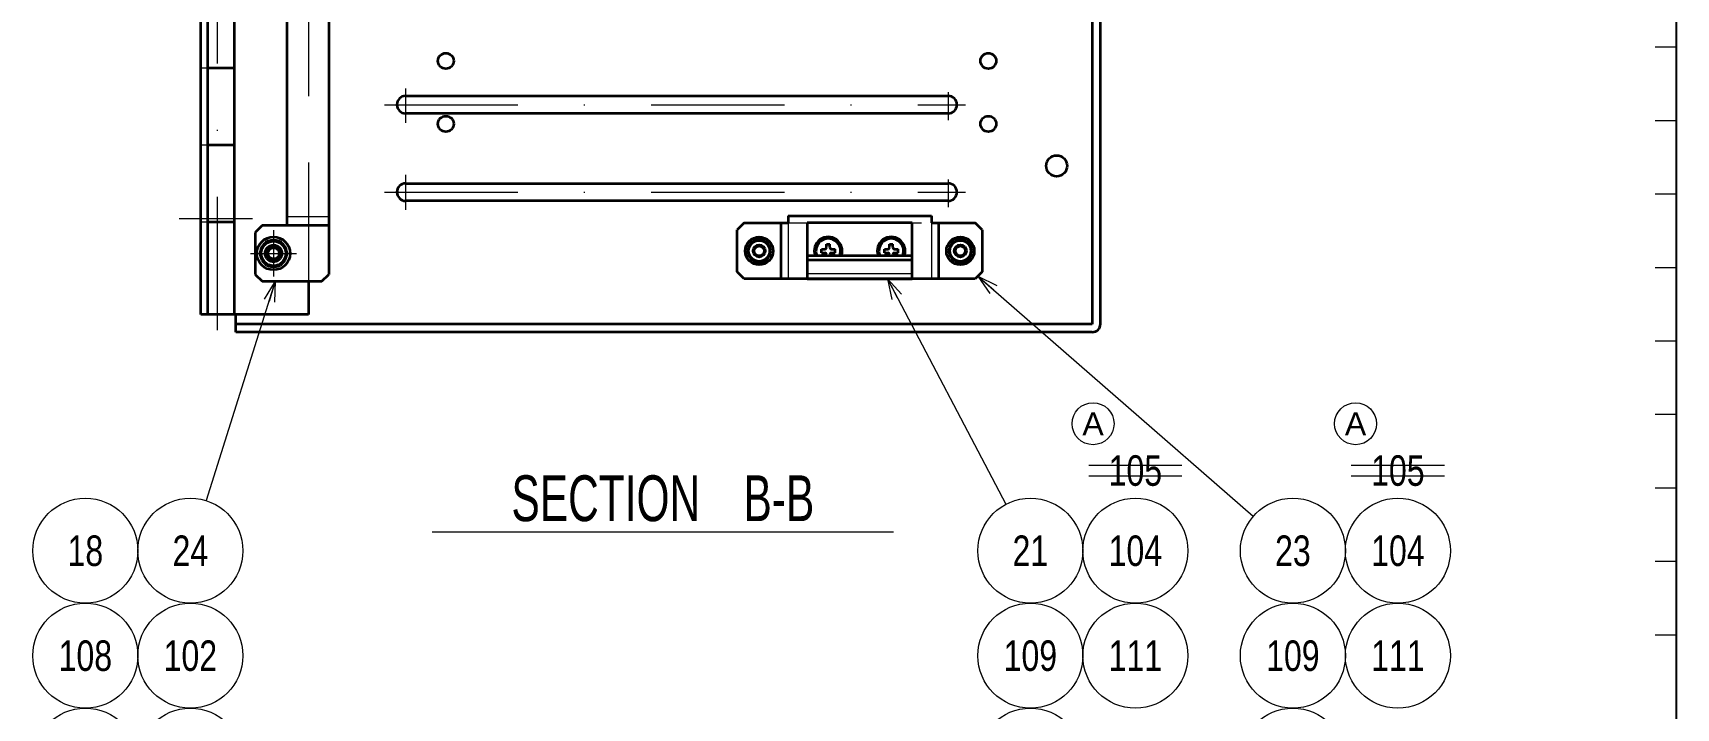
# Model space of a CAD drawing. Header units: millimetres. Extents: x 10 to 832, y 7 to 590.
# Drawn here: x 675 to 831.5, y 210 to 274.3 of the extents above; entities that cross this region are included whole.
import ezdxf
from ezdxf.enums import TextEntityAlignment as Align

# ---------------------------------------------------------------- set-up
doc = ezdxf.new("R2010")
doc.units = ezdxf.units.MM
doc.linetypes.add('DASHDOT', pattern=[25.3, 12.7, -6.3, 0, -6.3])
doc.linetypes.add('DASHED', pattern=[19, 12.7, -6.3])
for name, color, linetype in [('GR1_01', 7, 'Continuous'), ('GR1_03', 7, 'Continuous'), ('GR1_07', 7, 'Continuous'), ('GR1_09', 7, 'Continuous'), ('GR1_15', 7, 'Continuous'), ('GR1_16', 7, 'Continuous'), ('GR1_teisei', 7, 'Continuous'), ('図面枠B6M', 7, 'Continuous')]:
    doc.layers.add(name, color=color, linetype=linetype)
doc.styles.add('HG丸ｺﾞｼｯｸM-PRO', font='')
doc.styles.get('HG丸ｺﾞｼｯｸM-PRO').set_extended_font_data('HG丸ｺﾞｼｯｸM-PRO')

# ---------------------------------------------------------------- blocks, each defined once
blk = doc.blocks.new('BLKF023')
at = {"layer": '図面枠B6M', "color": 2, "linetype": 'Continuous', "lineweight": 25}
blk.add_line((831.5, 584), (831.5, 15), dxfattribs=at)
at = {"layer": '図面枠B6M', "color": 4, "linetype": 'Continuous', "lineweight": 13}
for p, q in [((829.5, 273), (831.5, 273)), ((829.5, 266), (831.5, 266)), ((829.5, 259), (831.5, 259)), ((829.5, 252), (831.5, 252)), ((829.5, 245), (831.5, 245)), ((829.5, 238), (831.5, 238)), ((829.5, 231), (831.5, 231)), ((829.5, 224), (831.5, 224)), ((829.5, 217), (831.5, 217))]:
    blk.add_line(p, q, dxfattribs=at)
blk = doc.blocks.new('BLKF112')
at = {"layer": 'GR1_01', "color": 3, "linetype": 'Continuous', "lineweight": 35}
for p, q in [((775.9, 384.17), (694.33, 384.17)), ((694.33, 382.5), (694.33, 384.17)), ((694.33, 383.4), (775.9, 383.4)), ((775.9, 383.4), (775.9, 246.6)), ((776.67, 246.6), (776.67, 383.4)), ((694.33, 245.83), (694.33, 247.5)), ((775.9, 246.6), (694.33, 246.6)), ((775.9, 245.83), (694.33, 245.83))]:
    blk.add_line(p, q, dxfattribs=at)
for centre, start, end in [((775.9, 383.4), 0, 90), ((775.9, 246.6), 270, 0)]:
    blk.add_arc(centre, 0.767, start, end, dxfattribs=at)
blk = doc.blocks.new('BLKF114')
at = {"layer": 'GR1_07', "color": 3, "linetype": 'Continuous', "lineweight": 35}
for p, q in [((697.24, 254.5), (696.57, 253.33)), ((698.59, 254.5), (697.24, 254.5)), ((699.26, 253.33), (698.59, 254.5)), ((696.57, 253.33), (697.24, 252.17)), ((697.24, 252.17), (698.59, 252.17)), ((698.59, 252.17), (699.26, 253.33))]:
    blk.add_line(p, q, dxfattribs=at)
for radius in [1.58, 1.17, 0.667, 0.533]:
    blk.add_circle((697.92, 253.33), radius, dxfattribs=at)
for start, end in [(127.0805, 172.9195), (67.0805, 112.9195), (7.0805, 52.9195), (187.0805, 232.9195), (247.0805, 292.9195), (307.0805, 352.9195)]:
    blk.add_arc((697.92, 253.33), 1.27, start, end, dxfattribs=at)
blk = doc.blocks.new('BLKF126')
at = {"layer": 'GR1_01', "color": 3, "linetype": 'Continuous', "lineweight": 35}
for centre in [(714.33, 298.83), (766.33, 298.83), (714.33, 293.5), (714.33, 271.67), (766, 271.67), (714.33, 265.67), (766, 265.67)]:
    blk.add_circle(centre, 0.75, dxfattribs=at)
blk = doc.blocks.new('BLKF127')
at = {"layer": 'GR1_07', "color": 4, "linetype": 'DASHDOT', "lineweight": 13}
for p, q in [((692.58, 246.01), (692.58, 384.34)), ((688.93, 376.67), (695.93, 376.67)), ((697.92, 375.53), (697.92, 371.13)), ((695.72, 373.33), (700.12, 373.33)), ((688.93, 336.67), (695.93, 336.67)), ((697.92, 335.53), (697.92, 331.13)), ((695.72, 333.33), (700.12, 333.33)), ((688.93, 296.67), (695.93, 296.67)), ((697.92, 295.53), (697.92, 291.13)), ((695.72, 293.33), (700.12, 293.33)), ((688.93, 256.67), (695.93, 256.67)), ((697.92, 255.53), (697.92, 251.13)), ((695.72, 253.33), (700.12, 253.33))]:
    blk.add_line(p, q, dxfattribs=at)
at = {"layer": 'GR1_07', "color": 3, "linetype": 'Continuous', "lineweight": 35}
for p, q in [((691, 382.5), (701.25, 382.5)), ((691, 247.5), (691, 382.5)), ((691.67, 247.5), (691.67, 382.5)), ((694.17, 382.5), (694.17, 247.5)), ((701.25, 382.5), (701.25, 376)), ((691.67, 373.67), (694.17, 373.67)), ((691.67, 366.33), (694.17, 366.33)), ((691.67, 359), (694.17, 359)), ((691.67, 351.67), (694.17, 351.67)), ((691.67, 344.33), (694.17, 344.33)), ((691.67, 337), (694.17, 337)), ((691.67, 329.67), (694.17, 329.67)), ((691.67, 322.33), (694.17, 322.33)), ((691.67, 315), (694.17, 315)), ((691.67, 307.67), (694.17, 307.67)), ((691.67, 300.33), (694.17, 300.33)), ((691.67, 293), (694.17, 293)), ((691.67, 285.67), (694.17, 285.67)), ((691.67, 278.33), (694.17, 278.33)), ((691.67, 271), (694.17, 271)), ((691.67, 263.67), (694.17, 263.67)), ((691.67, 256.33), (694.17, 256.33)), ((701.25, 250.67), (701.25, 247.5)), ((701.25, 247.5), (691, 247.5))]:
    blk.add_line(p, q, dxfattribs=at)
at = {"layer": 'GR1_07', "color": 4, "linetype": 'DASHED', "lineweight": 13}
for p, q in [((701.25, 376), (701.25, 250.67)), ((691, 373.67), (691.67, 373.67)), ((691, 366.33), (691.67, 366.33)), ((691, 359), (691.67, 359)), ((691, 351.67), (691.67, 351.67)), ((691, 344.33), (691.67, 344.33)), ((691, 337), (691.67, 337)), ((691, 329.67), (691.67, 329.67)), ((691, 322.33), (691.67, 322.33)), ((691, 315), (691.67, 315)), ((691, 307.67), (691.67, 307.67)), ((691, 300.33), (691.67, 300.33)), ((691, 293), (691.67, 293)), ((691, 285.67), (691.67, 285.67)), ((691, 278.33), (691.67, 278.33)), ((691, 271), (691.67, 271)), ((691, 263.67), (691.67, 263.67)), ((691, 256.33), (691.67, 256.33))]:
    blk.add_line(p, q, dxfattribs=at)
for centre in [(697.92, 373.33), (697.92, 333.33), (697.92, 293.33), (697.92, 253.33)]:
    blk.add_circle(centre, 0.867, dxfattribs=at)
blk = doc.blocks.new('BLKF212')
at = {"layer": 'GR1_09', "color": 3, "linetype": 'Continuous', "lineweight": 35}
for p, q in [((746.92, 256.9), (760.58, 256.9)), ((746.92, 256.9), (746.92, 256.23)), ((760.58, 256.9), (760.58, 256.23)), ((742.75, 256.23), (742.08, 255.57)), ((742.08, 251.57), (742.08, 255.57)), ((742.75, 256.23), (746.25, 256.23)), ((746.25, 256.23), (746.25, 250.9)), ((746.25, 256.23), (746.92, 256.23)), ((760.58, 256.23), (761.25, 256.23)), ((761.25, 256.23), (761.25, 250.9)), ((761.25, 256.23), (764.75, 256.23)), ((765.42, 255.57), (764.75, 256.23)), ((765.42, 255.57), (765.42, 251.57)), ((742.75, 250.9), (742.08, 251.57)), ((764.75, 250.9), (742.75, 250.9)), ((765.42, 251.57), (764.75, 250.9))]:
    blk.add_line(p, q, dxfattribs=at)
at = {"layer": 'GR1_09', "color": 4, "linetype": 'DASHED', "lineweight": 13}
for p, q in [((746.92, 256.23), (760.58, 256.23)), ((746.92, 256.23), (746.92, 250.9)), ((760.58, 256.23), (760.58, 250.9))]:
    blk.add_line(p, q, dxfattribs=at)
blk = doc.blocks.new('BLKF213')
at = {"layer": 'GR1_09', "color": 3, "linetype": 'Continuous', "lineweight": 35}
for p, q in [((756.1, 253.4), (756.1, 253.73)), ((756.1, 253.73), (756.42, 253.73)), ((756.59, 254.22), (756.91, 254.22)), ((756.59, 253.89), (756.59, 254.22)), ((756.91, 253.89), (756.91, 254.22)), ((757.07, 253.73), (757.4, 253.73)), ((757.4, 253.4), (757.4, 253.73)), ((756.1, 253.4), (756.42, 253.4)), ((756.59, 253.14), (756.59, 253.24)), ((756.91, 253.14), (756.91, 253.24)), ((757.07, 253.4), (757.4, 253.4))]:
    blk.add_line(p, q, dxfattribs=at)
for centre, radius, start, end in [((756.75, 253.57), 1.33, 341.3371, 198.6629), ((756.75, 253.57), 1.17, 338.5485, 201.4515), ((756.42, 253.89), 0.163, 270, 0), ((757.07, 253.89), 0.163, 180, 270), ((756.42, 253.24), 0.163, 0, 90), ((757.07, 253.24), 0.163, 90, 180)]:
    blk.add_arc(centre, radius, start, end, dxfattribs=at)
blk = doc.blocks.new('BLKF214')
at = {"layer": 'GR1_09', "color": 3, "linetype": 'Continuous', "lineweight": 35}
for p, q in [((750.1, 253.4), (750.1, 253.73)), ((750.1, 253.73), (750.42, 253.73)), ((750.59, 254.22), (750.91, 254.22)), ((750.59, 253.89), (750.59, 254.22)), ((750.91, 253.89), (750.91, 254.22)), ((751.07, 253.73), (751.4, 253.73)), ((751.4, 253.4), (751.4, 253.73)), ((750.1, 253.4), (750.42, 253.4)), ((750.59, 253.14), (750.59, 253.24)), ((750.91, 253.14), (750.91, 253.24)), ((751.07, 253.4), (751.4, 253.4))]:
    blk.add_line(p, q, dxfattribs=at)
for centre, radius, start, end in [((750.75, 253.57), 1.33, 341.3371, 198.6629), ((750.75, 253.57), 1.17, 338.5485, 201.4515), ((750.42, 253.89), 0.163, 270, 0), ((751.07, 253.89), 0.163, 180, 270), ((750.42, 253.24), 0.163, 0, 90), ((751.07, 253.24), 0.163, 90, 180)]:
    blk.add_arc(centre, radius, start, end, dxfattribs=at)
blk = doc.blocks.new('BLKF215')
at = {"layer": 'GR1_09', "color": 3, "linetype": 'Continuous', "lineweight": 35}
for p, q in [((758.75, 256.23), (748.75, 256.23)), ((748.75, 256.23), (748.75, 250.9)), ((758.75, 250.9), (758.75, 256.23)), ((748.75, 253.14), (758.75, 253.14)), ((748.75, 252.71), (758.75, 252.71)), ((748.75, 250.9), (758.75, 250.9))]:
    blk.add_line(p, q, dxfattribs=at)
at = {"layer": 'GR1_09', "color": 4, "linetype": 'DASHED', "lineweight": 13}
blk.add_line((748.75, 251.4), (758.75, 251.4), dxfattribs=at)
blk = doc.blocks.new('BLKF257')
at = {"layer": 'GR1_01', "color": 3, "linetype": 'Continuous', "lineweight": 35}
for p, q in [((710.5, 268.33), (762.17, 268.33)), ((762.17, 266.67), (710.5, 266.67))]:
    blk.add_line(p, q, dxfattribs=at)
for centre, start, end in [((710.5, 267.5), 90, 270), ((762.17, 267.5), 270, 90)]:
    blk.add_arc(centre, 0.833, start, end, dxfattribs=at)
blk = doc.blocks.new('BLKF256')
at = {"layer": 'GR1_01', "color": 4, "linetype": 'DASHDOT', "lineweight": 13}
for p, q in [((710.5, 269.03), (710.5, 265.76)), ((762.17, 268.7), (762.17, 266.02)), ((708.48, 267.5), (763.81, 267.5))]:
    blk.add_line(p, q, dxfattribs=at)
at = {"layer": 'GR1_01', "color": 3, "linetype": 'Continuous', "lineweight": 35}
blk.add_blockref('BLKF257', (0, 0), dxfattribs=at)
blk = doc.blocks.new('BLKF259')
at = {"layer": 'GR1_01', "color": 3, "linetype": 'Continuous', "lineweight": 35}
for p, q in [((710.5, 260), (762.17, 260)), ((762.17, 258.33), (710.5, 258.33))]:
    blk.add_line(p, q, dxfattribs=at)
for centre, start, end in [((710.5, 259.17), 90, 270), ((762.17, 259.17), 270, 90)]:
    blk.add_arc(centre, 0.833, start, end, dxfattribs=at)
blk = doc.blocks.new('BLKF258')
at = {"layer": 'GR1_01', "color": 4, "linetype": 'DASHDOT', "lineweight": 13}
for p, q in [((710.5, 260.83), (710.5, 257.48)), ((762.17, 260.37), (762.17, 257.72)), ((708.48, 259.17), (763.81, 259.17))]:
    blk.add_line(p, q, dxfattribs=at)
at = {"layer": 'GR1_01', "color": 3, "linetype": 'Continuous', "lineweight": 35}
blk.add_blockref('BLKF259', (0, 0), dxfattribs=at)
blk = doc.blocks.new('FXTIP_ARROW_S')
at = {"color": 0, "linetype": 'Continuous', "lineweight": -2}
for q in [(-1, 0), (-0.966, 0.259), (-0.966, -0.259)]:
    blk.add_line((0, 0), q, dxfattribs=at)
blk = doc.blocks.new('BLKF317')
at = {"layer": 'GR1_03', "color": 3, "linetype": 'Continuous', "lineweight": 35}
for p, q in [((696.85, 376), (696.18, 375.33)), ((696.85, 376), (702.52, 376)), ((702.52, 376), (703.18, 375.33)), ((696.18, 371.33), (696.18, 375.33)), ((703.18, 375.33), (703.18, 369)), ((696.18, 371.33), (696.85, 370.67)), ((703.18, 370.67), (696.85, 370.67)), ((699.18, 370.67), (699.18, 336)), ((703.18, 369.33), (703.18, 335.33)), ((696.85, 336), (696.18, 335.33)), ((696.18, 331.33), (696.18, 335.33)), ((696.85, 336), (703.18, 336)), ((703.18, 335.33), (703.18, 329)), ((696.18, 331.33), (696.85, 330.67)), ((703.18, 330.67), (696.85, 330.67)), ((699.18, 330.67), (699.18, 296)), ((703.18, 329.33), (703.18, 295.33)), ((696.85, 296), (696.18, 295.33)), ((696.85, 296), (703.18, 296)), ((696.18, 291.33), (696.18, 295.33)), ((703.18, 295.33), (703.18, 289)), ((696.18, 291.33), (696.85, 290.67)), ((703.18, 290.67), (696.85, 290.67)), ((699.18, 290.67), (699.18, 256)), ((703.18, 289.33), (703.18, 256)), ((696.85, 256), (696.18, 255.33)), ((696.18, 255.33), (696.18, 251.33)), ((703.18, 256), (696.85, 256)), ((703.18, 256), (703.18, 251.33)), ((696.18, 251.33), (696.85, 250.67)), ((696.85, 250.67), (702.52, 250.67)), ((702.52, 250.67), (703.18, 251.33))]:
    blk.add_line(p, q, dxfattribs=at)
at = {"layer": 'GR1_03', "color": 4, "linetype": 'DASHED', "lineweight": 13}
for p, q in [((703.18, 369.83), (699.18, 369.83)), ((703.18, 336.83), (699.18, 336.83)), ((703.18, 329.83), (699.18, 329.83)), ((703.18, 296.83), (699.18, 296.83)), ((703.18, 289.83), (699.18, 289.83)), ((703.18, 256.83), (699.18, 256.83))]:
    blk.add_line(p, q, dxfattribs=at)
for centre in [(697.92, 373.33), (697.92, 333.33), (697.92, 293.33), (697.92, 253.33)]:
    blk.add_circle(centre, 0.767, dxfattribs=at)
blk = doc.blocks.new('BLKF351')
at = {"layer": 'GR1_09', "color": 3, "linetype": 'Continuous', "lineweight": 35}
for p, q in [((762.76, 254.57), (762.18, 253.57)), ((762.18, 253.57), (762.76, 252.57)), ((763.91, 254.57), (762.76, 254.57)), ((764.49, 253.57), (763.91, 254.57)), ((763.91, 252.57), (764.49, 253.57)), ((762.76, 252.57), (763.91, 252.57))]:
    blk.add_line(p, q, dxfattribs=at)
for radius in [1.33, 1, 0.583, 0.467]:
    blk.add_circle((763.33, 253.57), radius, dxfattribs=at)
for start, end in [(125.38, 174.62), (65.38, 114.62), (5.38, 54.62), (185.38, 234.62), (245.38, 294.62), (305.38, 354.62)]:
    blk.add_arc((763.33, 253.57), 1.1, start, end, dxfattribs=at)
blk = doc.blocks.new('BLKF352')
at = {"layer": 'GR1_09', "color": 3, "linetype": 'Continuous', "lineweight": 35}
for p, q in [((743.59, 254.57), (743.01, 253.57)), ((743.01, 253.57), (743.59, 252.57)), ((744.74, 254.57), (743.59, 254.57)), ((745.32, 253.57), (744.74, 254.57)), ((744.74, 252.57), (745.32, 253.57)), ((743.59, 252.57), (744.74, 252.57))]:
    blk.add_line(p, q, dxfattribs=at)
for radius in [1.33, 1, 0.583, 0.467]:
    blk.add_circle((744.17, 253.57), radius, dxfattribs=at)
for start, end in [(125.38, 174.62), (65.38, 114.62), (5.38, 54.62), (185.38, 234.62), (245.38, 294.62), (305.38, 354.62)]:
    blk.add_arc((744.17, 253.57), 1.1, start, end, dxfattribs=at)
blk = doc.blocks.new('BLKF371')
at = {"layer": 'GR1_teisei', "color": 4, "linetype": 'Continuous', "lineweight": 13}
blk.add_circle((800.97, 237.1), 2, dxfattribs=at)
at = {"layer": 'GR1_teisei', "color": 4, "linetype": 'Continuous', "lineweight": 13, "style": 'HG丸ｺﾞｼｯｸM-PRO', "width": 1.042301}
blk.add_text('A', height=2.18, dxfattribs=at).set_placement((800.97, 237.1), align=Align.MIDDLE_CENTER)
blk = doc.blocks.new('BLKF372')
at = {"layer": 'GR1_teisei', "color": 4, "linetype": 'Continuous', "lineweight": 13}
blk.add_circle((775.97, 237.1), 2, dxfattribs=at)
at = {"layer": 'GR1_teisei', "color": 4, "linetype": 'Continuous', "lineweight": 13, "style": 'HG丸ｺﾞｼｯｸM-PRO', "width": 1.042301}
blk.add_text('A', height=2.18, dxfattribs=at).set_placement((775.97, 237.1), align=Align.MIDDLE_CENTER)

msp = doc.modelspace()

# ---------------------------------------------------------------- linework, layer by layer
at = {"layer": 'GR1_01', "color": 3, "linetype": 'Continuous', "lineweight": 35}
msp.add_circle((772.5, 261.67), 1, dxfattribs=at)
at = {"layer": 'GR1_15', "color": 4, "linetype": 'Continuous', "lineweight": 13}
for p, q in [((698.09, 250.67), (691.5, 229.77)), ((756.38, 250.9), (767.67, 229.43)), ((765.01, 251.16), (791.23, 228.29))]:
    msp.add_line(p, q, dxfattribs=at)
for centre in [(680, 225), (690, 225), (770, 225), (780, 225), (795, 225), (805, 225), (680, 215), (690, 215), (770, 215), (780, 215), (795, 215), (805, 215), (680, 205), (690, 205), (770, 205), (795, 205)]:
    msp.add_circle(centre, 5, dxfattribs=at)
at = {"layer": 'GR1_16', "color": 4, "linetype": 'Continuous', "lineweight": 13}
msp.add_line((713.02, 226.8), (756.98, 226.8), dxfattribs=at)
at = {"layer": 'GR1_teisei', "color": 4, "linetype": 'Continuous', "lineweight": 13}
for p, q in [((775.56, 233.14), (784.44, 233.14)), ((775.56, 232.14), (784.44, 232.14)), ((800.56, 233.14), (809.44, 233.14)), ((800.56, 232.14), (809.44, 232.14))]:
    msp.add_line(p, q, dxfattribs=at)

# ---------------------------------------------------------------- block references
at = {"layer": 'GR1_01', "color": 3, "linetype": 'Continuous', "lineweight": 35}
for name in ['BLKF112', 'BLKF126']:
    msp.add_blockref(name, (0, 0), dxfattribs=at)
at = {"layer": 'GR1_01', "color": 4, "linetype": 'DASHDOT', "lineweight": 13}
for name in ['BLKF256', 'BLKF258']:
    msp.add_blockref(name, (0, 0), dxfattribs=at)
at = {"layer": 'GR1_03', "color": 3, "linetype": 'Continuous', "lineweight": 35}
msp.add_blockref('BLKF317', (0, 0), dxfattribs=at)
at = {"layer": 'GR1_07', "color": 4, "linetype": 'Continuous', "lineweight": 13}
msp.add_blockref('BLKF127', (0, 0), dxfattribs=at)
at = {"layer": 'GR1_07', "color": 3, "linetype": 'Continuous', "lineweight": 35}
msp.add_blockref('BLKF114', (0, 0), dxfattribs=at)
at = {"layer": 'GR1_09', "color": 3, "linetype": 'Continuous', "lineweight": 35}
for name in ['BLKF212', 'BLKF215', 'BLKF352', 'BLKF214', 'BLKF213', 'BLKF351']:
    msp.add_blockref(name, (0, 0), dxfattribs=at)
at = {"layer": 'GR1_15', "color": 4, "linetype": 'Continuous', "lineweight": 13, "xscale": 2, "yscale": 2}
for p, rotation in [((698.09, 250.67), 72.50920911085674), ((756.38, 250.9), 117.7322620599315), ((765.01, 251.16), 138.9079031787737)]:
    msp.add_blockref('FXTIP_ARROW_S', p, dxfattribs=dict(at, rotation=rotation))
at = {"layer": 'GR1_teisei', "color": 4, "linetype": 'Continuous', "lineweight": 13}
for name in ['BLKF372', 'BLKF371']:
    msp.add_blockref(name, (0, 0), dxfattribs=at)
at = {"layer": '図面枠B6M', "color": 4, "linetype": 'Continuous', "lineweight": 13}
msp.add_blockref('BLKF023', (0, 0), dxfattribs=at)

# ---------------------------------------------------------------- texts
at = {"layer": 'GR1_15', "color": 3, "linetype": 'Continuous', "lineweight": 35, "style": 'HG丸ｺﾞｼｯｸM-PRO', "width": 0.784542}
for s, p in [('18', (680, 225)), ('24', (690, 225)), ('21', (770, 225)), ('104', (780, 225)), ('23', (795, 225)), ('104', (805, 225)), ('108', (680, 215)), ('102', (690, 215)), ('109', (770, 215)), ('111', (780, 215)), ('109', (795, 215)), ('111', (805, 215))]:
    msp.add_text(s, height=2.909, rotation=0, dxfattribs=at).set_placement(p, align=Align.MIDDLE_CENTER)
at = {"layer": 'GR1_16', "color": 3, "linetype": 'Continuous', "lineweight": 35, "style": 'HG丸ｺﾞｼｯｸM-PRO', "width": 0.693061}
msp.add_text('SECTION\u3000B-B', height=4.3636, dxfattribs=at).set_placement((735, 230), align=Align.MIDDLE_CENTER)
at = {"layer": 'GR1_teisei', "color": 3, "linetype": 'Continuous', "lineweight": 35, "style": 'HG丸ｺﾞｼｯｸM-PRO', "width": 0.784542}
for p in [(780, 232.64), (805, 232.64)]:
    msp.add_text('105', height=2.909, rotation=0, dxfattribs=at).set_placement(p, align=Align.MIDDLE_CENTER)

doc.saveas('drawing.dxf')
